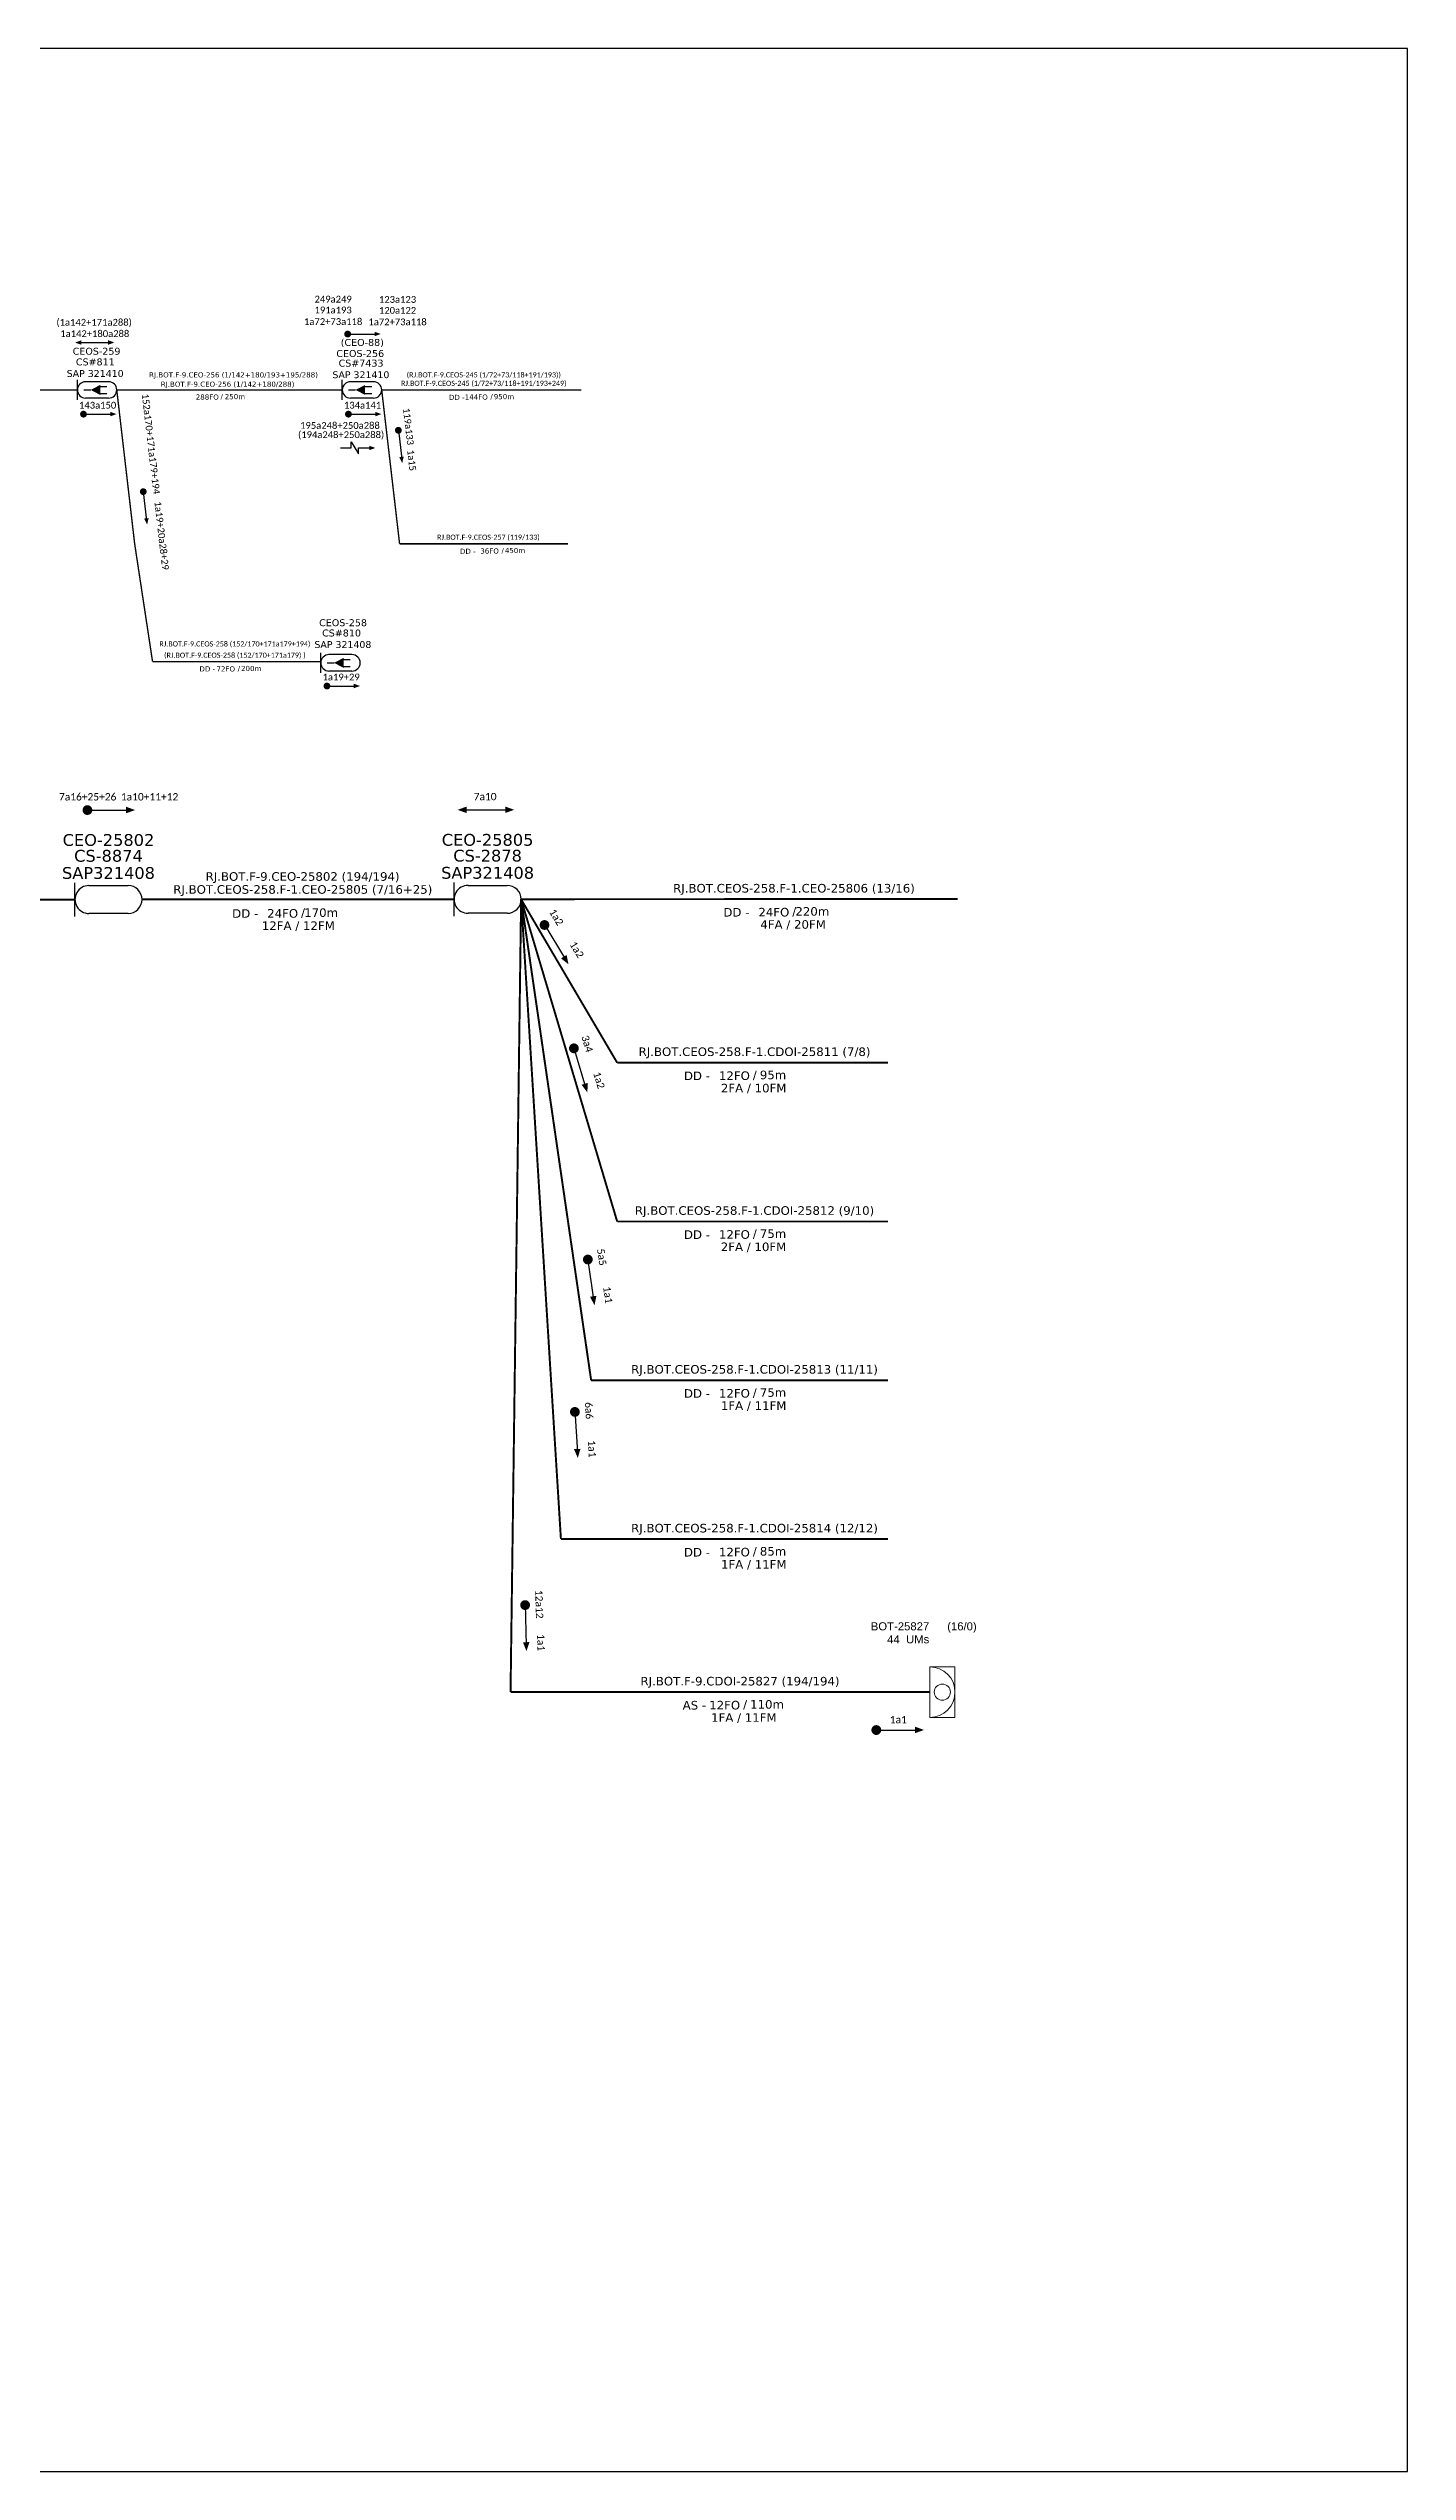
# Model space of a CAD drawing. Extents: x 848 to 2600, y 705 to 1299.
# Drawn here: x 1353 to 1687, y 705 to 1299 of the extents above; entities that cross this region are included whole.
import ezdxf
from ezdxf.enums import TextEntityAlignment as Align

# ---------------------------------------------------------------- set-up
doc = ezdxf.new("R2010")
doc.units = 0
for name, color, linetype, lineweight in [("20.0-LEGENDA DOS CDO'S", 1, 'Continuous', 0), ('20.1-CDO_INTERIOR', 1, 'Continuous', 0), ('40.1-ETIQUETAS', 1, 'Continuous', 20)]:
    doc.layers.add(name, color=color, linetype=linetype, lineweight=lineweight)
for name, color, linetype in [('20.4-CEOS', 1, 'Continuous'), ('20.5-CABO AÉREO', 1, 'Continuous'), ('30.4-Selo', 7, 'Continuous'), ('CABO OPTICO EXISTENTE', 5, 'Continuous'), ('CAP a instalar', 1, 'Continuous'), ('CD de instalação futura', 8, 'Continuous'), ('SETA', 7, 'Continuous')]:
    doc.layers.add(name, color=color, linetype=linetype)
doc.styles.add('ARIAL', font='arial.ttf')
doc.styles.add('siredit', font='verdana.ttf')
doc.styles.get("Standard").update_dxf_attribs({"font": 'arial.ttf'})
doc.linetypes.add('FENCELINE1', pattern='A,0.25,-0.1,[133,ltypeshp.shx,S=0.1,R=0,X=-0.1,Y=0],-0.1,1', length=1.45)

# ---------------------------------------------------------------- blocks, each defined once
blk = doc.blocks.new('CDOI_INT')
at = {"layer": '20.1-CDO_INTERIOR', "color": 0, "lineweight": 18}
blk.add_lwpolyline([(4.25, -4.25), (4.25, 4.25), (0, 4.25), (0, -4.25)], close=True, dxfattribs=at)
blk.add_circle((2.12, 0), 1.36, dxfattribs=at)
blk.add_arc((0, 0), 4.25, 270, 90, dxfattribs=at)
at = {"layer": "20.0-LEGENDA DOS CDO'S", "color": 0, "style": 'ARIAL'}
for tag, p in [('CDO_N', (-0.08, 10.38)), ('SURVEY', (-0.08, 8.2)), ('SPLITER_1', (21.18, 10.38)), ('SPLITER_2', (21.19, 8.68)), ('SAP', (-0.08, 6.23)), ('1:XX', (5.94, -2.22)), ('UMS', (5.94, -4.24))]:
    blk.add_attdef(tag, p, '', height=1.36, dxfattribs=at)
blk.add_attdef('FIBRAS_UTILIZADAS', text='', height=1.36, dxfattribs=at).set_placement((15.34, 10.38), align=Align.CENTER)
blk = doc.blocks.new('ETIQUETA_RS5F')
at = {"layer": '40.1-ETIQUETAS', "color": 0, "style": 'siredit'}
blk.add_text('/', height=1.5, dxfattribs=at).set_placement((1.58, -1.95), align=Align.MIDDLE_RIGHT)
for tag, p in [('ETIQUETA_R_PRIMARIA', (1.21, 4.1)), ('ETIQUETA_R_SECUNDARIA', (1.21, 2.1)), ('F_ATIVAS/F_MORTAS', (1.14, -4.24))]:
    blk.add_attdef(tag, text='', height=1.5, dxfattribs=at).set_placement(p, align=Align.MIDDLE_CENTER)
for tag, p in [('TIPO_CABO', (-6.58, -2.12)), ('CAP_CABO', (0.4, -2.09))]:
    blk.add_attdef(tag, text='', height=1.5, dxfattribs=at).set_placement(p, align=Align.MIDDLE_RIGHT)
blk.add_attdef('METROS', text='', height=1.5, dxfattribs=at).set_placement((2.14, -1.95), align=Align.MIDDLE_LEFT)
for tag, p in [('FUSÃO_1', (0.85, -8.39)), ('FUSÃO_2', (0.85, -10.6)), ('FUSÃO_3', (0.85, -12.93)), ('FUSÃO_4', (0.85, -15.14)), ('FUSÃO_5', (0.85, -17.16))]:
    blk.add_attdef(tag, text='', height=1.5, dxfattribs=at).set_placement(p, align=Align.CENTER)

msp = doc.modelspace()

# ---------------------------------------------------------------- linework, layer by layer
msp.add_lwpolyline([(847.98, 705.02), (1686.54, 705.02), (1686.54, 1299.02), (847.98, 1299.02), (847.98, 705.02)])
at = {"color": 0}
for points, const_width in [([(1426.29, 1229.01, 1), (1427.13, 1229.01, 1)], 0.832), ([(1361.53, 1209.38, 1), (1362.36, 1209.38, 1)], 0.832), ([(1439.09, 1205.83, 1), (1439.18, 1205, 1)], 0.832), ([(1376.55, 1190.78, 1), (1376.65, 1189.96, 1)], 0.832), ([(1421.22, 1142.73, 1), (1422.05, 1142.73, 1)], 0.832), ([(1362.32, 1112.32, 1), (1363.51, 1112.32, 1)], 1.2), ([(1474.65, 1084.66, 1), (1475.28, 1083.64, 1)], 1.2), ([(1482, 1054.49, 1), (1482.34, 1053.34, 1)], 1.2), ([(1485.5, 1002.73, 1), (1485.67, 1001.54, 1)], 1.2), ([(1482.38, 965.38, 1), (1482.46, 964.18, 1)], 1.2)]:
    msp.add_lwpolyline(points, format="xyb", close=True, dxfattribs=dict(at, const_width=const_width))
at = {"color": 7}
for points, const_width in [([(1426.48, 1209.38, 1), (1427.31, 1209.38, 1)], 0.832), ([(1555.71, 886.8, 1), (1556.91, 886.8, 1)], 1.2)]:
    msp.add_lwpolyline(points, format="xyb", close=True, dxfattribs=dict(at, const_width=const_width))
at = {"color": 0}
msp.add_lwpolyline([(1427.57, 1201.09), (1427.57, 1202.56), (1429.33, 1199.62), (1429.33, 1201.09)], dxfattribs=at)
at = {"const_width": 1.2}
msp.add_lwpolyline([(1470.19, 918.03, 1), (1470.23, 916.83, 1)], format="xyb", close=True, dxfattribs=at)
at = {"layer": '20.4-CEOS', "color": 5}
for p, q in [((1368.09, 1217.33), (1362.46, 1217.33)), ((1368.09, 1213.31), (1362.46, 1213.31)), ((1433.04, 1217.33), (1427.4, 1217.33)), ((1433.04, 1213.31), (1427.4, 1213.31)), ((1427.77, 1150.42), (1422.13, 1150.42)), ((1427.77, 1146.4), (1422.13, 1146.4))]:
    msp.add_line(p, q, dxfattribs=at)
for points in [[(1360.44, 1212.9), (1360.44, 1217.75)], [(1425.39, 1212.9), (1425.39, 1217.75)], [(1362.01, 1215.32), (1363.72, 1215.32)], [(1362.01, 1215.32), (1363.72, 1215.32)], [(1365.94, 1216.12), (1367.65, 1216.12)], [(1365.94, 1216.12), (1367.65, 1216.12)], [(1365.94, 1214.45), (1367.65, 1214.45)], [(1365.94, 1214.45), (1367.65, 1214.45)], [(1426.95, 1215.32), (1428.67, 1215.32)], [(1426.95, 1215.32), (1428.67, 1215.32)], [(1430.89, 1216.12), (1432.6, 1216.12)], [(1430.89, 1216.12), (1432.6, 1216.12)], [(1430.89, 1214.45), (1432.6, 1214.45)], [(1430.89, 1214.45), (1432.6, 1214.45)], [(1420.12, 1145.99), (1420.12, 1150.84)], [(1421.68, 1148.41), (1423.39, 1148.41)], [(1425.62, 1149.21), (1427.33, 1149.21)], [(1425.62, 1147.54), (1427.33, 1147.54)]]:
    msp.add_lwpolyline(points, dxfattribs=at)
for points in [[(1363.72, 1215.32, 0, 2.48, 0), (1366.05, 1215.32, 2.48, 2.48, 0)], [(1363.72, 1215.32, 0, 2.48, 0), (1366.05, 1215.32, 2.48, 2.48, 0)], [(1428.67, 1215.32, 0, 2.48, 0), (1430.99, 1215.32, 2.48, 2.48, 0)], [(1428.67, 1215.32, 0, 2.48, 0), (1430.99, 1215.32, 2.48, 2.48, 0)], [(1423.39, 1148.41, 0, 2.48, 0), (1425.72, 1148.41, 2.48, 2.48, 0)]]:
    msp.add_lwpolyline(points, format="xyseb", dxfattribs=at)
for centre, start, end in [((1362.46, 1215.32), 90, 270), ((1368.09, 1215.32), 270, 90), ((1427.4, 1215.32), 90, 270), ((1433.04, 1215.32), 270, 90), ((1422.13, 1148.41), 90, 270), ((1427.77, 1148.41), 270, 90)]:
    msp.add_arc(centre, 2.01, start, end, dxfattribs=at)
at = {"layer": '20.5-CABO AÉREO', "color": 5, "ltscale": 50, "const_width": 0.336}
for points in [[(1311.51, 1215.32), (1360.44, 1215.32)], [(1370.1, 1215.32), (1425.39, 1215.32)], [(1370.1, 1215.32), (1374.49, 1177.59)], [(1374.49, 1177.59), (1378.88, 1148.68)], [(1378.88, 1148.68), (1420.14, 1148.68)]]:
    msp.add_lwpolyline(points, dxfattribs=at)
at = {"layer": '20.5-CABO AÉREO', "color": 0, "ltscale": 50, "const_width": 0.336}
for points in [[(1435.05, 1215.32), (1439.44, 1177.59)], [(1439.44, 1177.59), (1480.7, 1177.59)]]:
    msp.add_lwpolyline(points, dxfattribs=at)
at = {"layer": '40.1-ETIQUETAS', "color": 7, "const_width": 0.336}
msp.add_lwpolyline([(1435.05, 1215.32), (1483.97, 1215.32)], dxfattribs=at)
at = {"layer": 'CAP a instalar', "color": 5, "linetype": 'Continuous'}
for p, q in [((1359.86, 1086.27), (1359.86, 1094.51)), ((1363.28, 1093.81), (1372.86, 1093.81)), ((1452.8, 1086.31), (1452.8, 1094.55)), ((1456.22, 1093.85), (1465.81, 1093.85)), ((1372.87, 1086.98), (1363.28, 1086.97)), ((1465.81, 1087.01), (1456.22, 1087.01))]:
    msp.add_line(p, q, dxfattribs=at)
at = {"layer": 'CAP a instalar', "color": 5, "linetype": 'FENCELINE1', "ltscale": 6, "const_width": 0.48}
for points in [[(1252.82, 1090.37), (1359.86, 1090.39)], [(1376.29, 1090.43), (1452.8, 1090.43)]]:
    msp.add_lwpolyline(points, dxfattribs=at)
at = {"layer": 'CAP a instalar', "color": 1, "linetype": 'FENCELINE1', "ltscale": 6, "const_width": 0.48}
for points in [[(1466.64, 896.09), (1469.23, 1090.43)], [(1466.64, 896.09), (1569.4, 896.09)]]:
    msp.add_lwpolyline(points, dxfattribs=at)
at = {"layer": 'CAP a instalar', "color": 0, "linetype": 'FENCELINE1', "ltscale": 6, "const_width": 0.48}
for points in [[(1469.23, 1090.47), (1576.26, 1090.5)], [(1469.23, 1090.43), (1492.78, 1050.39)], [(1469.23, 1090.43), (1492.78, 1011.46)], [(1469.23, 1090.43), (1486.4, 972.53)], [(1478.99, 933.6), (1469.23, 1090.43)], [(1492.78, 1050.39), (1559.19, 1050.39)], [(1492.78, 1011.46), (1559.19, 1011.46)], [(1486.4, 972.53), (1559.19, 972.53)], [(1478.99, 933.6), (1559.19, 933.6)]]:
    msp.add_lwpolyline(points, dxfattribs=at)
at = {"layer": 'CAP a instalar', "color": 5, "linetype": 'Continuous'}
for centre, start_param, end_param in [((1363.28, 1090.39), 6.283185, 9.424778), ((1372.87, 1090.4), 3.141593, 6.283185), ((1456.22, 1090.43), 6.283185, 9.424778), ((1465.81, 1090.43), 3.141593, 6.283185)]:
    msp.add_ellipse(centre, major_axis=(0, 3.42), ratio=1, start_param=start_param, end_param=end_param, dxfattribs=at)
at = {"layer": 'SETA', "color": 0}
for points in [[(1361.41, 1226.93), (1368.56, 1226.93)], [(1426.71, 1229.01), (1433.86, 1229.01)], [(1361.95, 1209.38), (1369.09, 1209.38)], [(1426.89, 1209.38), (1434.04, 1209.38)], [(1424.92, 1201.09), (1427.57, 1201.09)], [(1429.33, 1201.09), (1431.99, 1201.09)], [(1439.14, 1205.41), (1439.96, 1198.31)], [(1376.6, 1190.37), (1377.42, 1183.27)], [(1421.64, 1142.73), (1428.79, 1142.73)], [(1362.92, 1112.32), (1373.22, 1112.32)], [(1455.86, 1112.38), (1466.16, 1112.38)], [(1474.76, 1084.48), (1480.12, 1075.67)], [(1482.06, 1054.29), (1485.05, 1044.42)], [(1485.53, 1002.52), (1487, 992.31)], [(1482.4, 965.16), (1483.02, 954.87)]]:
    msp.add_lwpolyline(points, dxfattribs=at)
at = {"layer": 'SETA'}
msp.add_lwpolyline([(1470.2, 917.81), (1470.49, 907.5)], dxfattribs=at)
at = {"layer": 'SETA', "color": 7}
msp.add_lwpolyline([(1556.31, 886.8), (1566.63, 886.8)], dxfattribs=at)
at = {"layer": 'SETA', "color": 0}
for points in [[(1361.41, 1227.48), (1359.89, 1226.93), (1361.41, 1226.38)], [(1367.99, 1227.5), (1369.51, 1226.94), (1367.99, 1226.39)], [(1433.29, 1229.58), (1434.81, 1229.03), (1433.29, 1228.47)], [(1368.52, 1209.94), (1370.04, 1209.39), (1368.52, 1208.84)], [(1433.47, 1209.94), (1434.99, 1209.39), (1433.47, 1208.84)], [(1431.99, 1201.64), (1433.51, 1201.09), (1431.99, 1200.54)], [(1440.45, 1198.95), (1440.08, 1197.37), (1439.35, 1198.82)], [(1377.92, 1183.9), (1377.54, 1182.33), (1376.82, 1183.78)], [(1428.21, 1143.3), (1429.74, 1142.74), (1428.21, 1142.19)], [(1372.39, 1113.13), (1374.59, 1112.33), (1372.39, 1111.53)], [(1455.86, 1113.17), (1453.66, 1112.38), (1455.86, 1111.58)], [(1465.33, 1113.19), (1467.53, 1112.39), (1465.33, 1111.59)], [(1480.39, 1076.8), (1480.85, 1074.5), (1479.02, 1075.97)], [(1485.59, 1045.45), (1485.46, 1043.11), (1484.06, 1044.98)], [(1487.69, 993.24), (1487.22, 990.95), (1486.11, 993.01)], [(1483.79, 955.74), (1483.12, 953.5), (1482.19, 955.65)]]:
    msp.add_solid(points, dxfattribs=at)
at = {"layer": 'SETA'}
msp.add_solid([(1471.28, 908.35), (1470.54, 906.13), (1469.68, 908.31)], dxfattribs=at)
at = {"layer": 'SETA', "color": 7}
msp.add_solid([(1565.8, 887.62), (1568, 886.82), (1565.8, 886.02)], dxfattribs=at)

# ---------------------------------------------------------------- block references
at = {"layer": 'CAP a instalar', "color": 0, "linetype": 'FENCELINE1', "ltscale": 7}
ref = msp.add_blockref('ETIQUETA_RS5F', (1414.04, 1089.92), dxfattribs=dict(at, xscale=1.399679981999725, yscale=1.399679981999725, zscale=1.399679981999725))
ref.add_attrib('ETIQUETA_R_PRIMARIA', 'RJ.BOT.F-9.CEO-25802 (194/194)', dxfattribs={"layer": '30.4-Selo', "color": 1, "linetype": 'ByBlock', "height": 2.0995, "style": 'siredit'}).set_placement((1415.65, 1096.04), align=Align.MIDDLE_CENTER)
ref.add_attrib('ETIQUETA_R_SECUNDARIA', 'RJ.BOT.CEOS-258.F-1.CEO-25805 (7/16+25)', dxfattribs={"layer": '40.1-ETIQUETAS', "color": 0, "height": 2.0995, "style": 'siredit'}).set_placement((1415.7, 1092.86), align=Align.MIDDLE_CENTER)
ref.add_attrib('TIPO_CABO', 'DD -', dxfattribs={"layer": '40.1-ETIQUETAS', "color": 0, "height": 2.1, "style": 'siredit'}).set_placement((1404.78, 1086.96), align=Align.MIDDLE_RIGHT)
ref.add_attrib('CAP_CABO', '24FO', dxfattribs={"layer": '40.1-ETIQUETAS', "color": 0, "height": 2.1, "style": 'siredit'}).set_placement((1414.56, 1086.99), align=Align.MIDDLE_RIGHT)
ref.add_attrib('METROS', '170m', dxfattribs={"layer": '40.1-ETIQUETAS', "color": 0, "height": 2.1, "style": 'siredit'}).set_placement((1416.05, 1087.18), align=Align.MIDDLE_LEFT)
ref.add_attrib('F_ATIVAS/F_MORTAS', '12FA / 12FM', dxfattribs={"layer": '40.1-ETIQUETAS', "color": 0, "height": 2.0995, "style": 'siredit'}).set_placement((1414.61, 1083.98), align=Align.MIDDLE_CENTER)
ref = msp.add_blockref('ETIQUETA_RS5F', (1534.46, 1090.22), dxfattribs=dict(at, xscale=1.399679981999725, yscale=1.399679981999725, zscale=1.399679981999725))
ref.add_attrib('ETIQUETA_R_SECUNDARIA', 'RJ.BOT.CEOS-258.F-1.CEO-25806 (13/16)', dxfattribs={"layer": '40.1-ETIQUETAS', "color": 0, "height": 2.0995, "style": 'siredit'}).set_placement((1536.12, 1093.16), align=Align.MIDDLE_CENTER)
ref.add_attrib('TIPO_CABO', 'DD -', dxfattribs={"layer": '40.1-ETIQUETAS', "color": 0, "height": 2.1, "style": 'siredit'}).set_placement((1525.2, 1087.26), align=Align.MIDDLE_RIGHT)
ref.add_attrib('CAP_CABO', '24FO', dxfattribs={"layer": '40.1-ETIQUETAS', "color": 0, "height": 2.1, "style": 'siredit'}).set_placement((1534.98, 1087.29), align=Align.MIDDLE_RIGHT)
ref.add_attrib('METROS', '220m', dxfattribs={"layer": '40.1-ETIQUETAS', "color": 0, "height": 2.1, "style": 'siredit'}).set_placement((1536.47, 1087.48), align=Align.MIDDLE_LEFT)
ref.add_attrib('F_ATIVAS/F_MORTAS', '4FA / 20FM', dxfattribs={"layer": '40.1-ETIQUETAS', "color": 0, "height": 2.1, "style": 'siredit'}).set_placement((1535.91, 1084.28), align=Align.MIDDLE_CENTER)
ref = msp.add_blockref('ETIQUETA_RS5F', (1524.79, 1050.13), dxfattribs=dict(at, xscale=1.399679981998645, yscale=1.399679981998645, zscale=1.399679981998634))
ref.add_attrib('ETIQUETA_R_SECUNDARIA', 'RJ.BOT.CEOS-258.F-1.CDOI-25811 (7/8)', dxfattribs={"layer": 'CABO OPTICO EXISTENTE', "color": 0, "height": 2.0995, "style": 'siredit'}).set_placement((1526.45, 1053.08), align=Align.MIDDLE_CENTER)
ref.add_attrib('TIPO_CABO', 'DD -', dxfattribs={"layer": '40.1-ETIQUETAS', "color": 0, "height": 2.1, "style": 'siredit'}).set_placement((1515.53, 1047.17), align=Align.MIDDLE_RIGHT)
ref.add_attrib('CAP_CABO', '12FO', dxfattribs={"layer": '40.1-ETIQUETAS', "color": 0, "height": 2.1, "style": 'siredit'}).set_placement((1525.31, 1047.21), align=Align.MIDDLE_RIGHT)
ref.add_attrib('METROS', '95m', dxfattribs={"layer": '40.1-ETIQUETAS', "color": 0, "height": 2.1, "style": 'siredit'}).set_placement((1527.75, 1047.4), align=Align.MIDDLE_LEFT)
ref.add_attrib('F_ATIVAS/F_MORTAS', '2FA / 10FM', dxfattribs={"layer": '40.1-ETIQUETAS', "color": 0, "height": 2.1, "style": 'siredit'}).set_placement((1526.24, 1044.17), align=Align.MIDDLE_CENTER)
ref = msp.add_blockref('ETIQUETA_RS5F', (1524.79, 1011.2), dxfattribs=dict(at, xscale=1.399679981998645, yscale=1.399679981998645, zscale=1.399679981998634))
ref.add_attrib('ETIQUETA_R_SECUNDARIA', 'RJ.BOT.CEOS-258.F-1.CDOI-25812 (9/10)', dxfattribs={"layer": 'CABO OPTICO EXISTENTE', "color": 0, "height": 2.0995, "style": 'siredit'}).set_placement((1526.45, 1014.15), align=Align.MIDDLE_CENTER)
ref.add_attrib('TIPO_CABO', 'DD -', dxfattribs={"layer": '40.1-ETIQUETAS', "color": 0, "height": 2.1, "style": 'siredit'}).set_placement((1515.53, 1008.24), align=Align.MIDDLE_RIGHT)
ref.add_attrib('CAP_CABO', '12FO', dxfattribs={"layer": '40.1-ETIQUETAS', "color": 0, "height": 2.1, "style": 'siredit'}).set_placement((1525.31, 1008.28), align=Align.MIDDLE_RIGHT)
ref.add_attrib('METROS', '75m', dxfattribs={"layer": '40.1-ETIQUETAS', "color": 0, "height": 2.1, "style": 'siredit'}).set_placement((1527.75, 1008.47), align=Align.MIDDLE_LEFT)
ref.add_attrib('F_ATIVAS/F_MORTAS', '2FA / 10FM', dxfattribs={"layer": '40.1-ETIQUETAS', "color": 0, "height": 2.1, "style": 'siredit'}).set_placement((1526.21, 1005.26), align=Align.MIDDLE_CENTER)
ref = msp.add_blockref('ETIQUETA_RS5F', (1524.79, 972.27), dxfattribs=dict(at, xscale=1.399679981998645, yscale=1.399679981998645, zscale=1.399679981998634))
ref.add_attrib('ETIQUETA_R_SECUNDARIA', 'RJ.BOT.CEOS-258.F-1.CDOI-25813 (11/11)', dxfattribs={"layer": 'CABO OPTICO EXISTENTE', "color": 0, "height": 2.0995, "style": 'siredit'}).set_placement((1526.45, 975.22), align=Align.MIDDLE_CENTER)
ref.add_attrib('TIPO_CABO', 'DD -', dxfattribs={"layer": '40.1-ETIQUETAS', "color": 0, "height": 2.1, "style": 'siredit'}).set_placement((1515.53, 969.31), align=Align.MIDDLE_RIGHT)
ref.add_attrib('CAP_CABO', '12FO', dxfattribs={"layer": '40.1-ETIQUETAS', "color": 0, "height": 2.1, "style": 'siredit'}).set_placement((1525.31, 969.35), align=Align.MIDDLE_RIGHT)
ref.add_attrib('METROS', '75m', dxfattribs={"layer": '40.1-ETIQUETAS', "color": 0, "height": 2.1, "style": 'siredit'}).set_placement((1527.75, 969.54), align=Align.MIDDLE_LEFT)
ref.add_attrib('F_ATIVAS/F_MORTAS', '1FA / 11FM', dxfattribs={"layer": '40.1-ETIQUETAS', "color": 0, "height": 2.1, "style": 'siredit'}).set_placement((1526.24, 966.33), align=Align.MIDDLE_CENTER)
ref = msp.add_blockref('ETIQUETA_RS5F', (1524.79, 933.34), dxfattribs=dict(at, xscale=1.399679981998645, yscale=1.399679981998645, zscale=1.399679981998634))
ref.add_attrib('ETIQUETA_R_SECUNDARIA', 'RJ.BOT.CEOS-258.F-1.CDOI-25814 (12/12)', dxfattribs={"layer": 'CABO OPTICO EXISTENTE', "color": 0, "height": 2.0995, "style": 'siredit'}).set_placement((1526.45, 936.29), align=Align.MIDDLE_CENTER)
ref.add_attrib('TIPO_CABO', 'DD -', dxfattribs={"layer": '40.1-ETIQUETAS', "color": 0, "height": 2.1, "style": 'siredit'}).set_placement((1515.53, 930.38), align=Align.MIDDLE_RIGHT)
ref.add_attrib('CAP_CABO', '12FO', dxfattribs={"layer": '40.1-ETIQUETAS', "color": 0, "height": 2.1, "style": 'siredit'}).set_placement((1525.31, 930.42), align=Align.MIDDLE_RIGHT)
ref.add_attrib('METROS', '85m', dxfattribs={"layer": '40.1-ETIQUETAS', "color": 0, "height": 2.1, "style": 'siredit'}).set_placement((1527.75, 930.61), align=Align.MIDDLE_LEFT)
ref.add_attrib('F_ATIVAS/F_MORTAS', '1FA / 11FM', dxfattribs={"layer": '40.1-ETIQUETAS', "color": 0, "height": 2.1, "style": 'siredit'}).set_placement((1526.27, 927.4), align=Align.MIDDLE_CENTER)
at = {"layer": 'CD de instalação futura', "color": 1, "ltscale": 11}
ref = msp.add_blockref('CDOI_INT', (1569.4, 896.09), dxfattribs=dict(at, xscale=1.458499505982047, yscale=1.458499505982047, zscale=1.458499505982036))
ref.add_attrib('CDO_N', 'BOT-25827', dxfattribs={"layer": "20.0-LEGENDA DOS CDO'S", "color": 0, "height": 1.984, "style": 'ARIAL'}).set_placement((1569.28, 911.23), align=Align.RIGHT)
ref.add_attrib('FIBRAS_UTILIZADAS', '    (16/0)', dxfattribs={"layer": "20.0-LEGENDA DOS CDO'S", "color": 0, "height": 1.98, "style": 'ARIAL'}).set_placement((1575.77, 911.23), align=Align.CENTER)
ref.add_attrib('SURVEY', '44  UMs', dxfattribs={"layer": "20.0-LEGENDA DOS CDO'S", "color": 0, "height": 1.984, "style": 'ARIAL'}).set_placement((1569.29, 908.05), align=Align.RIGHT)

# ---------------------------------------------------------------- texts
at = {"color": 0, "attachment_point": 5}
for s, insert, char_height, width in [('{\\fCalibri|b0|i0|c0|p34;\\C256;249a249}', (1423.15, 1237.56), 1.6632, 21.0884), ('{\\fCalibri|b0|i0|c0|p34;\\C7;191\\C0;a193}', (1423.15, 1234.89), 1.6632, 21.0884), ('{\\fCalibri|b0|i0|c0|p34;123a123}', (1438.94, 1237.49), 1.6632, 21.0884), ('{\\fCalibri|b0|i0|c0|p34;\\C7;120\\C0;a122}', (1438.94, 1234.81), 1.6632, 21.0884), ('{\\fCalibri|b0|i0|c0|p34;\\C7;(1a142\\C0;+171a288)}', (1364.55, 1231.72), 1.6632, 21.0884), ('{\\fCalibri|b0|i0|c0|p34;1a142+180a288}', (1364.71, 1229.11), 1.6632, 21.0884), ('{\\fCalibri|b0|i0|c0|p34;\\C7;1a7\\C0;2+73a118}', (1423.15, 1232.06), 1.6632, 21.0884), ('{\\fCalibri|b0|i0|c0|p34;\\C7;1a7\\C0;2+73a118}', (1438.94, 1231.98), 1.6632, 21.0884), ('{\\fCalibri|b0|i0|c0|p34;\\C7;143a150}', (1365.41, 1211.56), 1.6632, 21.0884), ('{\\fCalibri|b0|i0|c0|p34;\\C7;134a141}', (1430.36, 1211.56), 1.6632, 21.0884), ('\\C7;\\fCalibri|b0|i0|c0|p34;1a19\\C1;+29', (1425.11, 1144.92), 1.6632, 21.0884), ('{\\fCalibri|b0|i0|c0|p34;7a16+25\\C1;+26}', (1362.97, 1115.56), 1.7973, 30.3856), ('{\\fCalibri|b0|i0|c0|p34;1a10+11\\C1;+12}', (1378.15, 1115.56), 1.7973, 30.3856), ('\\fCalibri|b0|i0|c0|p34;7a10', (1460.41, 1115.62), 1.7973, 30.3856)]:
    msp.add_mtext(s, dxfattribs=dict(at, insert=insert, char_height=char_height, width=width))
for s, insert, char_height, width, rotation in [('{\\fCalibri|b0|i0|c0|p34;\\C7;152a170\\C0;+171a179\\C1;+194}', (1378.48, 1202.07), 1.6632, 21.0884, 276.59379), ('{\\fCalibri|b0|i0|c0|p34;\\C7;119a133}', (1441.6, 1206.35), 1.6632, 21.0884, 276.59379), ('{\\fCalibri|b0|i0|c0|p34;\\C7;1a15}', (1442.4, 1198.05), 1.6632, 21.0884, 276.59379), ('{\\C7;\\fCalibri|b0|i0|c0|p34;1a19}\\fCalibri|b0|i0|c0|p34;+20a28\\C1;+29', (1381.11, 1179.58), 1.6632, 21.0884, 276.59379), ('\\fCalibri|b0|i0|c0|p34;1a2', (1477.86, 1086.05), 1.8, 30.4305, 301.29015), ('\\fCalibri|b0|i0|c0|p34;1a2', (1482.89, 1078.09), 1.8, 30.4305, 301.29015), ('\\fCalibri|b0|i0|c0|p34;3a4', (1485.45, 1055.03), 1.8, 30.4305, 286.87332), ('\\fCalibri|b0|i0|c0|p34;1a2', (1488.34, 1046.08), 1.8, 30.4305, 286.87332), ('\\fCalibri|b0|i0|c0|p34;5a5', (1489, 1002.74), 1.8, 30.4305, 278.20594), ('\\fCalibri|b0|i0|c0|p34;1a1', (1490.5, 993.45), 1.8, 30.4305, 278.20594), ('\\fCalibri|b0|i0|c0|p34;6a6', (1485.87, 965.1), 1.8, 30.4305, 273.48098), ('\\fCalibri|b0|i0|c0|p34;1a1', (1486.6, 955.72), 1.8, 30.4305, 273.48098)]:
    msp.add_mtext(s, dxfattribs=dict(at, insert=insert, char_height=char_height, width=width, rotation=rotation))
at = {"color": 5, "insert": (1424.82, 1206.6), "char_height": 1.6632, "width": 21.0884, "attachment_point": 5}
msp.add_mtext('{\\fCalibri|b0|i0|c0|p34;\\C1;195a248+250a288}', dxfattribs=at)
at = {"color": 3, "insert": (1425.1, 1204.16), "char_height": 1.6632, "width": 21.0884, "attachment_point": 5}
msp.add_mtext('{\\fCalibri|b0|i0|c0|p34;(194a248+250a288)}', dxfattribs=at)
at = {"char_height": 1.8, "width": 30.4305, "attachment_point": 5, "rotation": 271.60781}
for s, insert in [('{\\fCalibri|b0|i0|c0|p34;12a12}', (1473.67, 917.64)), ('\\fCalibri|b0|i0|c0|p34;1a1', (1474.09, 908.24))]:
    msp.add_mtext(s, dxfattribs=dict(at, insert=insert))
at = {"color": 7, "insert": (1561.71, 889.35), "char_height": 1.8, "width": 30.4305, "attachment_point": 5}
msp.add_mtext('\\fCalibri|b0|i0|c0|p34;1a1', dxfattribs=at)
at = {"layer": '20.4-CEOS', "color": 0, "style": 'siredit'}
for s, height, p in [('CEOS-259', 1.703, (1365.15, 1224.8)), ('CEOS-256', 1.703, (1429.79, 1224.24)), ('(CEO-88)', 1.703, (1430.3, 1226.96)), ('SAP 321410', 1.68, (1364.81, 1219.34)), ('CS#811', 1.703, (1364.84, 1222.18)), ('SAP 321410', 1.68, (1429.96, 1219.04)), ('CS#7433', 1.703, (1429.99, 1221.88))]:
    msp.add_text(s, height=height, dxfattribs=at).set_placement(p, align=Align.MIDDLE_CENTER)
at = {"layer": '20.4-CEOS', "color": 5, "style": 'siredit'}
for s, height, p in [('CEOS-258', 1.703, (1425.58, 1158.25)), ('SAP 321408', 1.68, (1425.54, 1152.9)), ('CS#810 ', 1.703, (1425.58, 1155.73))]:
    msp.add_text(s, height=height, dxfattribs=at).set_placement(p, align=Align.MIDDLE_CENTER)
at = {"layer": '20.4-CEOS', "color": 0, "style": 'siredit'}
for tag, text, p in [('CEO-25802', 'CEOSXXX', (1368.07, 1106.44)), ('CEO-25805', 'CEOSXXX', (1461.01, 1106.47)), ('CS-8874', 'CS-XXXX', (1368.07, 1102.56)), ('CS-2878', 'CS-XXXX', (1461.01, 1102.59)), ('SAP321408', 'SAP 321406', (1368.07, 1098.35)), ('SAP321408', 'SAP 321406', (1461.01, 1098.39))]:
    msp.add_attdef(tag, text=text, height=2.896, rotation=0.01293, dxfattribs=at).set_placement(p, align=Align.TOP_CENTER)
at = {"layer": '40.1-ETIQUETAS', "color": 1, "style": 'siredit'}
for s, height, p in [('RJ.BOT.F-9.CEO-256 (1/142+180/193+195/288)', 1.26, (1398.72, 1219.01)), ('1FA / 11FM', 2.1, (1523.84, 889.86))]:
    msp.add_text(s, height=height, dxfattribs=at).set_placement(p, align=Align.MIDDLE_CENTER)
at = {"layer": '40.1-ETIQUETAS', "color": 3, "style": 'siredit'}
msp.add_text('RJ.BOT.F-9.CEO-256 (1/142+180/288)', height=1.26, dxfattribs=at).set_placement((1397.27, 1216.73), align=Align.MIDDLE_CENTER)
at = {"layer": '40.1-ETIQUETAS', "color": 0, "style": 'siredit'}
for s, p in [('288FO', (1395.12, 1213.57)), ('/', (1396.11, 1213.68)), ('DD - ', (1458.64, 1175.76)), ('36FO', (1463.78, 1175.83)), ('/', (1465, 1175.95)), ('DD - ', (1394.76, 1146.92)), ('72FO', (1399.1, 1146.92)), ('/', (1400.32, 1147.03))]:
    msp.add_text(s, height=1.26, dxfattribs=at).set_placement(p, align=Align.MIDDLE_RIGHT)
for s, p in [('250m', (1396.58, 1213.68)), ('450m', (1465.24, 1175.95)), ('200m', (1400.57, 1147.03))]:
    msp.add_text(s, height=1.26, dxfattribs=at).set_placement(p, align=Align.MIDDLE_LEFT)
at = {"layer": '40.1-ETIQUETAS', "color": 7, "style": 'siredit'}
for s, p in [('DD - ', (1455.92, 1213.49)), ('144FO', (1461.06, 1213.57)), ('/', (1462.28, 1213.68))]:
    msp.add_text(s, height=1.26, dxfattribs=at).set_placement(p, align=Align.MIDDLE_RIGHT)
msp.add_text('950m', height=1.26, dxfattribs=at).set_placement((1462.53, 1213.68), align=Align.MIDDLE_LEFT)
at = {"layer": '40.1-ETIQUETAS', "color": 1, "style": 'siredit'}
for s, p in [('AS -', (1514.59, 892.88)), ('12FO', (1522.92, 892.9)), ('/', (1524.62, 893.09))]:
    msp.add_text(s, height=2.1, dxfattribs=at).set_placement(p, align=Align.MIDDLE_RIGHT)
msp.add_text('110m', height=2.1, dxfattribs=at).set_placement((1525.36, 893.09), align=Align.MIDDLE_LEFT)
at = {"layer": '40.1-ETIQUETAS', "color": 7, "char_height": 1.26, "width": 50.4197, "attachment_point": 5, "style": 'siredit'}
for s, insert in [('{\\fCalibri|b0|i0|c0|p34;RJ.BOT.F-9.CEOS-245 (1/72+73/118+191/193+249) }', (1460.08, 1216.8)), ('{\\fCalibri|b0|i0|c0|p34;(RJ.BOT.F-9.CEOS-245 (1/72+73/118+191/193))}', (1460.08, 1218.87))]:
    msp.add_mtext(s, dxfattribs=dict(at, insert=insert))
at = {"layer": '40.1-ETIQUETAS', "color": 0, "char_height": 1.26, "width": 50.4197, "attachment_point": 5, "style": 'siredit'}
for s, insert in [('{\\fCalibri|b0|i0|c0|p34;RJ.BOT.F-9.CEOS-257 (119/133\\C0;) }', (1461.21, 1179.07)), ('{\\fCalibri|b0|i0|c0|p34;\\C1;RJ.BOT.F-9.CEOS-258 (152/170+171a179+194) }', (1399.06, 1152.92)), ('\\C5;\\fCalibri|b0|i0|c0|p34;(RJ.BOT.F-9.CEOS-258 (152/170+171a179) )', (1399.06, 1150.15))]:
    msp.add_mtext(s, dxfattribs=dict(at, insert=insert))
at = {"layer": 'CABO OPTICO EXISTENTE', "color": 1, "style": 'siredit'}
msp.add_text('RJ.BOT.F-9.CDOI-25827 (194/194)', height=2.0995, dxfattribs=at).set_placement((1522.89, 898.78), align=Align.MIDDLE_CENTER)

doc.saveas('drawing.dxf')
